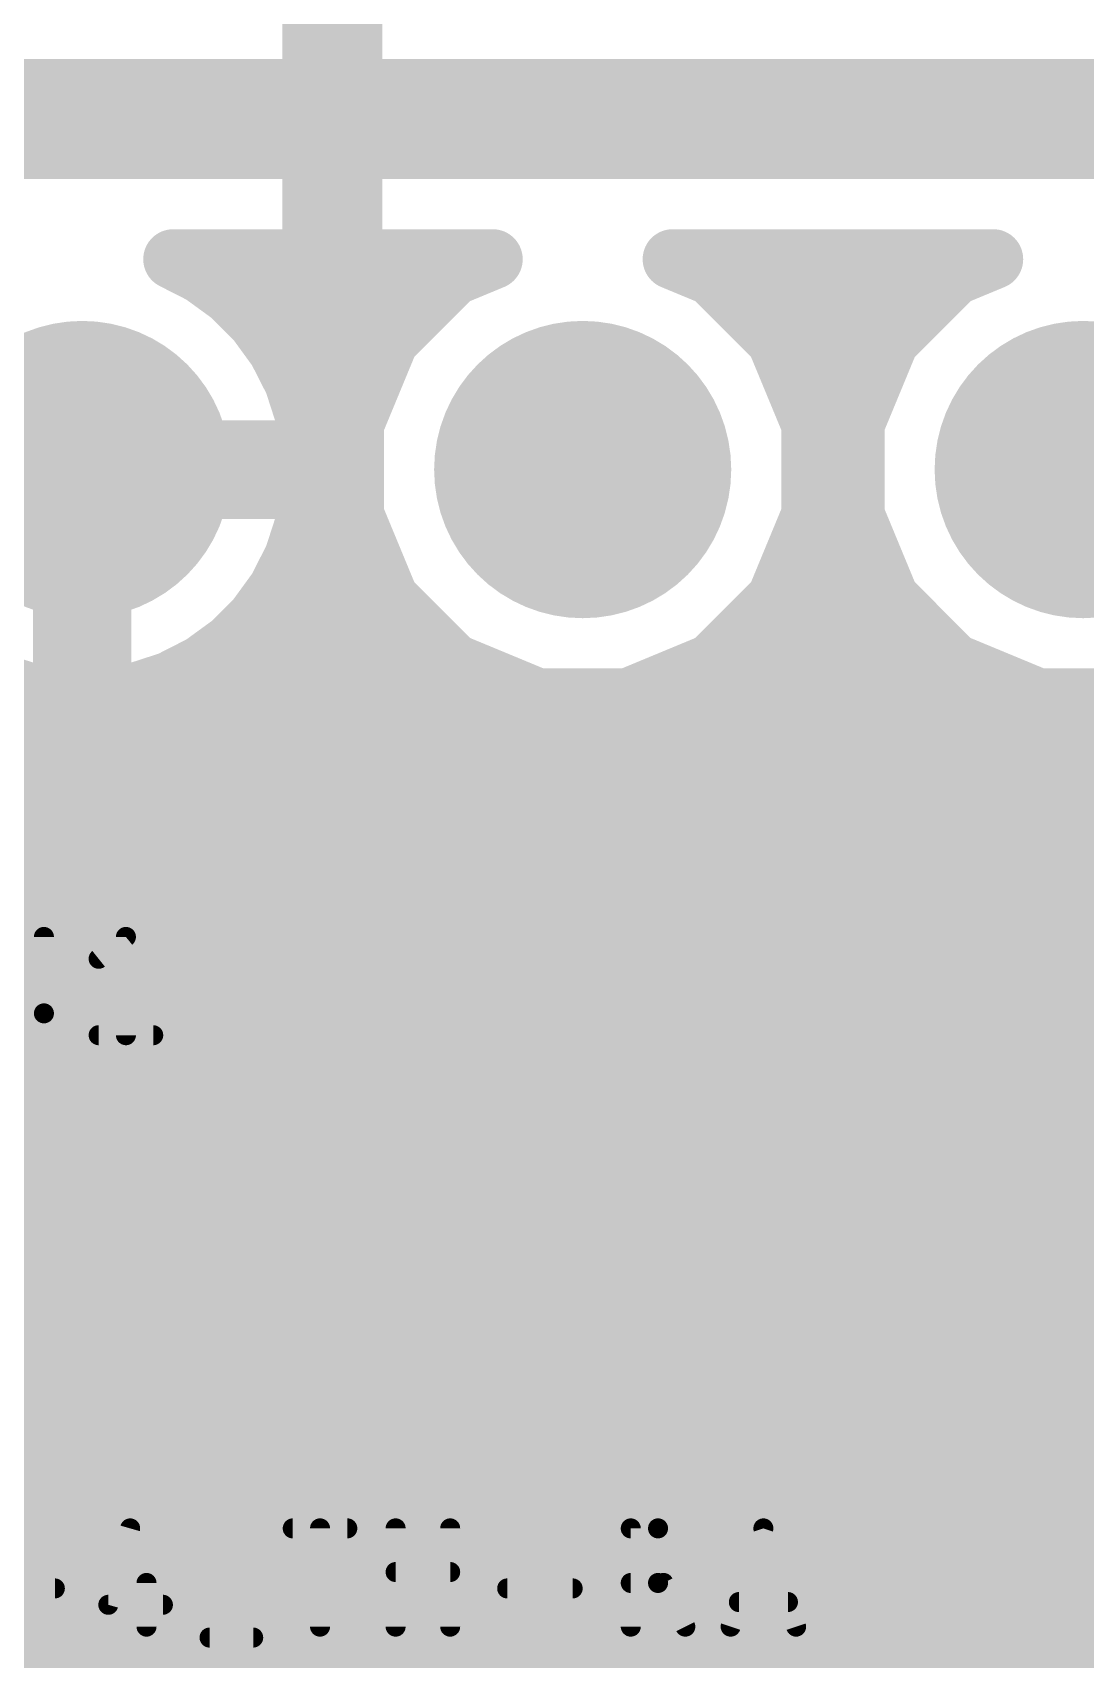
# Model space of a CAD drawing. Extents: x 1.3 to 54.7, y -2.9 to 42.9.
# Drawn here: x 21.34 to 26.68, y 6.66 to 14.92 of the extents above; entities that cross this region are included whole.
import ezdxf

# ---------------------------------------------------------------- set-up
doc = ezdxf.new("R2010")
doc.units = 0
for name, color, linetype in [('1', 12, 'CONTINUOUS'), ('16', 132, 'CONTINUOUS'), ('17', 110, 'CONTINUOUS'), ('21', 253, 'CONTINUOUS'), ('25', 253, 'CONTINUOUS'), ('27', 253, 'CONTINUOUS'), ('39', 12, 'CONTINUOUS'), ('51', 253, 'CONTINUOUS')]:
    doc.layers.add(name, color=color, linetype=linetype)

# ---------------------------------------------------------------- blocks, each defined once
blk = doc.blocks.new('RECT')
blk.add_solid([(-0.5, -0.5), (0.5, -0.5), (-0.5, 0.5), (0.5, 0.5)])
blk = doc.blocks.new('ROUNDP')
at = {"const_width": 0.5}
blk.add_lwpolyline([(0, -0.25, 1), (0, 0.25, 1), (0, -0.25)], format="xyb", dxfattribs=at)

msp = doc.modelspace()

# ---------------------------------------------------------------- linework, layer by layer
at = {"layer": '1', "const_width": 0.508}
for points in [[(22.86, 12.446), (22.86, 21.59)], [(25.093, 11.303), (41.91, 11.303)]]:
    msp.add_lwpolyline(points, dxfattribs=at)
at = {"layer": '1'}
for points, const_width in [([(21.844, 11.43, 0.4142), (22.86, 12.446)], 0.508), ([(22.987, 12.446, 1), (22.733, 12.446)], 0.254), ([(22.733, 12.446, 1), (22.987, 12.446)], 0.254), ([(21.844, 11.43, 0.4142), (20.59, 10.176)], 0.508), ([(21.844, 11.557, 1), (21.844, 11.303)], 0.254), ([(21.844, 11.303, 1), (21.844, 11.557)], 0.254), ([(25.093, 11.303, 0.4142), (22.59, 8.8)], 0.508), ([(25.093, 11.43, 1), (25.093, 11.176)], 0.254), ([(25.093, 11.176, 1), (25.093, 11.43)], 0.254), ([(22.463, 8.8, 1), (22.717, 8.8)], 0.254)]:
    msp.add_lwpolyline(points, format="xyb", dxfattribs=dict(at, const_width=const_width))
at = {"layer": '16'}
for points, const_width in [([(12.7, 14.478), (35.941, 14.478)], 0.6096), ([(22.1982, 13.6925), (22.0523, 13.7668)], 0.3048), ([(22.0523, 13.7668), (23.6732, 13.7668)], 0.3048), ([(22.152, 13.716), (23.5506, 13.716)], 0.3048), ([(23.6732, 13.7668), (23.4727, 13.6837)], 0.3048), ([(24.7873, 13.6837), (24.5868, 13.7668)], 0.3048), ([(24.5868, 13.7668), (26.2132, 13.7668)], 0.3048), ([(24.7094, 13.716), (26.0906, 13.716)], 0.3048), ([(26.2132, 13.7668), (26.0127, 13.6837)], 0.3048), ([(22.3459, 13.5851), (22.1982, 13.6925)], 0.3048), ([(23.4727, 13.6837), (23.1463, 13.3573)], 0.3048), ([(25.1137, 13.3573), (24.7873, 13.6837)], 0.3048), ([(26.0127, 13.6837), (25.6863, 13.3573)], 0.3048), ([(22.4751, 13.4559), (22.3459, 13.5851)], 0.3048), ([(22.5825, 13.3082), (22.4751, 13.4559)], 0.3048), ([(22.5076, 13.4112), (23.2001, 13.4112)], 0.3048), ([(25.0599, 13.4112), (25.7401, 13.4112)], 0.3048), ([(22.6654, 13.1454), (22.5825, 13.3082)], 0.3048), ([(23.1463, 13.3573), (22.9696, 12.9308)], 0.3048), ([(25.2904, 12.9308), (25.1137, 13.3573)], 0.3048), ([(25.6863, 13.3573), (25.5096, 12.9308)], 0.3048), ([(22.7218, 12.9717), (22.6654, 13.1454)], 0.3048), ([(22.6781, 13.1064), (23.0423, 13.1064)], 0.3048), ([(25.2177, 13.1064), (25.5823, 13.1064)], 0.3048), ([(22.7494, 12.7976), (22.7218, 12.9717)], 0.3048), ([(22.9696, 12.9308), (22.9696, 12.4692)], 0.3048), ([(25.2904, 12.4692), (25.2904, 12.9308)], 0.3048), ([(25.5096, 12.9308), (25.5096, 12.4692)], 0.3048), ([(20.4306, 12.7976), (21.4924, 12.7976)], 0.3048), ([(21.4924, 12.7976), (21.4924, 12.6024)], 0.3048), ([(21.6876, 12.6024), (21.6876, 12.7976)], 0.3048), ([(21.6876, 12.7976), (22.7494, 12.7976)], 0.3048), ([(22.7488, 12.8016), (22.9696, 12.8016)], 0.3048), ([(25.2904, 12.8016), (25.5096, 12.8016)], 0.3048), ([(21.4924, 12.6024), (20.4306, 12.6024)], 0.3048), ([(21.4924, 11.5406), (21.4924, 12.6024)], 0.3048), ([(21.4924, 12.6024), (21.6876, 12.6024)], 0.3048), ([(21.6876, 12.6024), (21.6876, 11.5406)], 0.3048), ([(22.7494, 12.6024), (21.6876, 12.6024)], 0.3048), ([(22.7218, 12.4283), (22.7494, 12.6024)], 0.3048), ([(21.4924, 12.4968), (21.6876, 12.4968)], 0.3048), ([(22.7327, 12.4968), (22.9696, 12.4968)], 0.3048), ([(25.2904, 12.4968), (25.5096, 12.4968)], 0.3048), ([(22.6654, 12.2546), (22.7218, 12.4283)], 0.3048), ([(22.9696, 12.4692), (23.1463, 12.0427)], 0.3048), ([(25.1137, 12.0427), (25.2904, 12.4692)], 0.3048), ([(25.5096, 12.4692), (25.6863, 12.0427)], 0.3048), ([(22.5825, 12.0918), (22.6654, 12.2546)], 0.3048), ([(21.4924, 12.192), (21.6876, 12.192)], 0.3048), ([(22.6335, 12.192), (23.0844, 12.192)], 0.3048), ([(25.1756, 12.192), (25.6244, 12.192)], 0.3048), ([(22.4751, 11.9441), (22.5825, 12.0918)], 0.3048), ([(23.1463, 12.0427), (23.4727, 11.7163)], 0.3048), ([(24.7873, 11.7163), (25.1137, 12.0427)], 0.3048), ([(25.6863, 12.0427), (26.0127, 11.7163)], 0.3048), ([(22.3459, 11.8149), (22.4751, 11.9441)], 0.3048), ([(21.4924, 11.8872), (21.6876, 11.8872)], 0.3048), ([(22.1982, 11.7075), (22.3459, 11.8149)], 0.3048), ([(22.4183, 11.8872), (23.3017, 11.8872)], 0.3048), ([(24.9583, 11.8872), (25.8417, 11.8872)], 0.3048), ([(22.0354, 11.6246), (22.1982, 11.7075)], 0.3048), ([(23.4727, 11.7163), (23.8992, 11.5396)], 0.3048), ([(24.3608, 11.5396), (24.7873, 11.7163)], 0.3048), ([(26.0127, 11.7163), (26.4392, 11.5396)], 0.3048), ([(19.3841, 11.5824), (21.2745, 11.5824)], 0.3048), ([(21.1446, 11.6246), (21.3183, 11.5682)], 0.3048), ([(21.3183, 11.5682), (21.4924, 11.5406)], 0.3048), ([(21.4924, 11.5824), (21.6876, 11.5824)], 0.3048), ([(21.6876, 11.5406), (21.8617, 11.5682)], 0.3048), ([(21.8617, 11.5682), (22.0354, 11.6246)], 0.3048), ([(21.9055, 11.5824), (23.7958, 11.5824)], 0.3048), ([(24.4641, 11.5824), (26.3358, 11.5824)], 0.3048), ([(23.8992, 11.5396), (24.3608, 11.5396)], 0.3048), ([(26.4392, 11.5396), (26.9008, 11.5396)], 0.3048), ([(10.8712, 11.2776), (47.3227, 11.2776)], 0.3048), ([(10.8712, 10.9728), (47.9159, 10.9728)], 0.3048), ([(10.8712, 10.668), (48.6948, 10.668)], 0.3048), ([(10.8712, 10.3632), (53.4926, 10.3632)], 0.3048), ([(10.8712, 10.0584), (53.4926, 10.0584)], 0.3048), ([(20.9281, 9.7536), (22.2519, 9.7536)], 0.3048), ([(22.389, 9.8104), (22.0177, 9.6566)], 0.3048), ([(22.791, 9.8104), (22.389, 9.8104)], 0.3048), ([(23.1623, 9.6566), (22.791, 9.8104)], 0.3048), ([(22.9281, 9.7536), (24.2519, 9.7536)], 0.3048), ([(24.2953, 9.7716), (24.1114, 9.6954)], 0.3048), ([(24.4905, 9.8104), (24.2953, 9.7716)], 0.3048), ([(24.5674, 9.8104), (24.4905, 9.8104)], 0.3048), ([(24.5674, 8.8226), (24.5674, 9.8104)], 0.3048), ([(24.5674, 9.7536), (24.6126, 9.7536)], 0.3048), ([(24.6895, 9.8104), (24.6126, 9.8104)], 0.3048), ([(24.6126, 9.8104), (24.6126, 8.8226)], 0.3048), ([(24.8847, 9.7716), (24.6895, 9.8104)], 0.3048), ([(25.0686, 9.6954), (24.8847, 9.7716)], 0.3048), ([(24.9281, 9.7536), (34.2709, 9.7536)], 0.3048), ([(24.1114, 9.6954), (23.9459, 9.5848)], 0.3048), ([(25.2341, 9.5848), (25.0686, 9.6954)], 0.3048), ([(21.4466, 9.3723), (21.1623, 9.6566)], 0.3048), ([(22.0177, 9.6566), (21.7334, 9.3723)], 0.3048), ([(23.4466, 9.3723), (23.1623, 9.6566)], 0.3048), ([(23.9459, 9.5848), (23.8052, 9.4441)], 0.3048), ([(25.3748, 9.4441), (25.2341, 9.5848)], 0.3048), ([(21.3701, 9.4488), (21.8099, 9.4488)], 0.3048), ([(23.3701, 9.4488), (23.8099, 9.4488)], 0.3048), ([(23.8052, 9.4441), (23.6946, 9.2786)], 0.3048), ([(24.5674, 9.4488), (24.6126, 9.4488)], 0.3048), ([(25.3701, 9.4488), (34.0896, 9.4488)], 0.3048), ([(25.4854, 9.2786), (25.3748, 9.4441)], 0.3048), ([(21.59, 9.0261), (21.4466, 9.3723)], 0.3048), ([(21.7334, 9.3723), (21.59, 9.0261)], 0.3048), ([(23.6, 9.002), (23.4466, 9.3723)], 0.3048), ([(23.6946, 9.2786), (23.6184, 9.0947)], 0.3048), ([(25.5616, 9.0947), (25.4854, 9.2786)], 0.3048), ([(21.5412, 9.144), (21.6388, 9.144)], 0.3048), ([(23.5412, 9.144), (23.6388, 9.144)], 0.3048), ([(23.6184, 9.0947), (23.6, 9.002)], 0.3048), ([(24.5674, 9.144), (24.6126, 9.144)], 0.3048), ([(25.5412, 9.144), (34.0896, 9.144)], 0.3048), ([(25.6004, 8.8995), (25.5616, 9.0947)], 0.3048), ([(25.6004, 8.8226), (25.6004, 8.8995)], 0.3048), ([(24.5674, 8.8392), (24.6126, 8.8392)], 0.3048), ([(24.6126, 8.8226), (24.5674, 8.8226)], 0.3048), ([(24.5674, 7.7896), (24.5674, 8.7774)], 0.3048), ([(24.5674, 8.7774), (24.6126, 8.7774)], 0.3048), ([(24.6126, 8.7774), (24.6126, 8.8226)], 0.3048), ([(24.6126, 8.8226), (25.6004, 8.8226)], 0.3048), ([(24.6126, 8.7774), (24.6126, 7.7896)], 0.3048), ([(25.6004, 8.7774), (24.6126, 8.7774)], 0.3048), ([(25.6004, 8.8392), (34.0896, 8.8392)], 0.3048), ([(25.6004, 8.7005), (25.6004, 8.7774)], 0.3048), ([(25.5616, 8.5053), (25.6004, 8.7005)], 0.3048), ([(23.4466, 8.2277), (23.6, 8.598)], 0.3048), ([(23.6, 8.598), (23.6184, 8.5053)], 0.3048), ([(23.5736, 8.5344), (23.6126, 8.5344)], 0.3048), ([(24.5674, 8.5344), (24.6126, 8.5344)], 0.3048), ([(25.5674, 8.5344), (34.0896, 8.5344)], 0.3048), ([(23.6184, 8.5053), (23.6946, 8.3214)], 0.3048), ([(25.4854, 8.3214), (25.5616, 8.5053)], 0.3048), ([(23.6946, 8.3214), (23.8052, 8.1559)], 0.3048), ([(25.3748, 8.1559), (25.4854, 8.3214)], 0.3048), ([(23.1623, 7.9434), (23.4466, 8.2277)], 0.3048), ([(23.4474, 8.2296), (23.7559, 8.2296)], 0.3048), ([(24.5674, 8.2296), (24.6126, 8.2296)], 0.3048), ([(25.4241, 8.2296), (34.0896, 8.2296)], 0.3048), ([(23.8052, 8.1559), (23.9459, 8.0152)], 0.3048), ([(25.2341, 8.0152), (25.3748, 8.1559)], 0.3048), ([(23.0234, 7.8859), (23.1623, 7.9434)], 0.3048), ([(23.9459, 8.0152), (24.1114, 7.9046)], 0.3048), ([(25.0686, 7.9046), (25.2341, 8.0152)], 0.3048), ([(22.9702, 7.7575), (23.0234, 7.8859)], 0.3048), ([(23.1174, 7.9248), (24.0812, 7.9248)], 0.3048), ([(24.1114, 7.9046), (24.2953, 7.8284)], 0.3048), ([(24.5674, 7.9248), (24.6126, 7.9248)], 0.3048), ([(24.8847, 7.8284), (25.0686, 7.9046)], 0.3048), ([(25.0988, 7.9248), (34.1925, 7.9248)], 0.3048), ([(24.2953, 7.8284), (24.4905, 7.7896)], 0.3048), ([(24.4905, 7.7896), (24.5674, 7.7896)], 0.3048), ([(24.6126, 7.7896), (24.6895, 7.7896)], 0.3048), ([(24.6895, 7.7896), (24.8847, 7.8284)], 0.3048), ([(16.51, 7.62), (21.41, 7.62)], 0.508), ([(22.4525, 7.2398), (22.9702, 7.7575)], 0.3048), ([(22.9702, 7.7575), (22.9702, 7.7575)], 0.3048), ([(22.8327, 7.62), (45.3898, 7.62)], 0.3048), ([(22.5279, 7.3152), (45.3898, 7.3152)], 0.3048), ([(21.7761, 6.9596), (22.4525, 7.2398)], 0.3048), ([(22.4525, 7.2398), (22.4525, 7.2398)], 0.3048), ([(16.9592, 6.9596), (21.7761, 6.9596)], 0.3048), ([(21.8987, 7.0104), (45.3898, 7.0104)], 0.3048), ([(14.0462, 6.7056), (45.3898, 6.7056)], 0.3048)]:
    msp.add_lwpolyline(points, dxfattribs=dict(at, const_width=const_width))
for points, const_width in [([(22.0869, 13.8347, 1), (22.0177, 13.6989)], 0.1524), ([(22.0523, 13.843, 1), (22.0523, 13.6906)], 0.1524), ([(22.152, 13.7922, 1), (22.152, 13.6398)], 0.1524), ([(23.5506, 13.6398, 1), (23.5506, 13.7922)], 0.1524), ([(23.7024, 13.6964, 1), (23.6441, 13.8372)], 0.1524), ([(23.6732, 13.6906, 1), (23.6732, 13.843)], 0.1524), ([(24.6159, 13.8372, 1), (24.5576, 13.6964)], 0.1524), ([(24.5868, 13.843, 1), (24.5868, 13.6906)], 0.1524), ([(24.7094, 13.7922, 1), (24.7094, 13.6398)], 0.1524), ([(26.0906, 13.6398, 1), (26.0906, 13.7922)], 0.1524), ([(26.2424, 13.6964, 1), (26.1841, 13.8372)], 0.1524), ([(26.2132, 13.6906, 1), (26.2132, 13.843)], 0.1524), ([(22.243, 13.7541, 1), (22.1534, 13.6308)], 0.1524), ([(22.1636, 13.6246, 1), (22.2328, 13.7604)], 0.1524), ([(23.4435, 13.7541, 1), (23.5018, 13.6133)], 0.1524), ([(23.5266, 13.6299, 1), (23.4188, 13.7376)], 0.1524), ([(24.8412, 13.7376, 1), (24.7334, 13.6299)], 0.1524), ([(24.7582, 13.6133, 1), (24.8165, 13.7541)], 0.1524), ([(25.9835, 13.7541, 1), (26.0418, 13.6133)], 0.1524), ([(26.0666, 13.6299, 1), (25.9588, 13.7376)], 0.1524), ([(22.3998, 13.639, 1), (22.2921, 13.5312)], 0.1524), ([(22.3012, 13.5235, 1), (22.3907, 13.6467)], 0.1524), ([(22.5367, 13.5007, 1), (22.4135, 13.4112)], 0.1524), ([(22.4212, 13.4021, 1), (22.529, 13.5098)], 0.1524), ([(22.5076, 13.4874, 1), (22.5076, 13.335)], 0.1524), ([(23.2001, 13.335, 1), (23.2001, 13.4874)], 0.1524), ([(25.0599, 13.4874, 1), (25.0599, 13.335)], 0.1524), ([(25.7401, 13.335, 1), (25.7401, 13.4874)], 0.1524), ([(22.6504, 13.3428, 1), (22.5146, 13.2736)], 0.1524), ([(23.0924, 13.4112, 1), (23.2001, 13.3034)], 0.1524), ([(23.2167, 13.3282, 1), (23.0759, 13.3865)], 0.1524), ([(25.1841, 13.3865, 1), (25.0433, 13.3282)], 0.1524), ([(25.0599, 13.3034, 1), (25.1676, 13.4112)], 0.1524), ([(25.6324, 13.4112, 1), (25.7401, 13.3034)], 0.1524), ([(25.7567, 13.3282, 1), (25.6159, 13.3865)], 0.1524), ([(22.5208, 13.2634, 1), (22.6441, 13.353)], 0.1524), ([(22.7379, 13.169, 1), (22.5929, 13.1219)], 0.1524), ([(22.5975, 13.1108, 1), (22.7333, 13.18)], 0.1524), ([(22.6781, 13.1826, 1), (22.6781, 13.0302)], 0.1524), ([(23.0423, 13.0302, 1), (23.0423, 13.1826)], 0.1524), ([(25.2177, 13.1826, 1), (25.2177, 13.0302)], 0.1524), ([(25.5823, 13.0302, 1), (25.5823, 13.1826)], 0.1524), ([(22.7971, 12.9836, 1), (22.6466, 12.9598)], 0.1524), ([(22.6494, 12.9482, 1), (22.7943, 12.9953)], 0.1524), ([(23.0458, 12.9308, 1), (22.8934, 12.9308)], 0.1524), ([(25.3666, 12.9308, 1), (25.2142, 12.9308)], 0.1524), ([(25.5858, 12.9308, 1), (25.4334, 12.9308)], 0.1524), ([(22.8992, 12.96, 1), (23.04, 12.9017)], 0.1524), ([(25.22, 12.9017, 1), (25.3608, 12.96)], 0.1524), ([(25.4392, 12.96, 1), (25.58, 12.9017)], 0.1524), ([(21.5686, 12.7976, 1), (21.4162, 12.7976)], 0.1524), ([(21.4924, 12.7214, 1), (21.4924, 12.8738)], 0.1524), ([(21.7638, 12.7976, 1), (21.6114, 12.7976)], 0.1524), ([(21.6876, 12.8738, 1), (21.6876, 12.7214)], 0.1524), ([(22.7488, 12.8778, 1), (22.7488, 12.7254)], 0.1524), ([(22.6741, 12.7857, 1), (22.8247, 12.8095)], 0.1524), ([(22.7494, 12.7214, 1), (22.7494, 12.8738)], 0.1524), ([(22.9696, 12.7254, 1), (22.9696, 12.8778)], 0.1524), ([(25.2904, 12.8778, 1), (25.2904, 12.7254)], 0.1524), ([(25.5096, 12.7254, 1), (25.5096, 12.8778)], 0.1524), ([(21.5686, 12.6024, 1), (21.4162, 12.6024)], 0.1524), ([(21.4924, 12.6786, 1), (21.4924, 12.5262)], 0.1524), ([(21.4924, 12.5262, 1), (21.4924, 12.6786)], 0.1524), ([(21.7638, 12.6024, 1), (21.6114, 12.6024)], 0.1524), ([(21.6876, 12.6786, 1), (21.6876, 12.5262)], 0.1524), ([(21.6876, 12.5262, 1), (21.6876, 12.6786)], 0.1524), ([(22.8247, 12.5905, 1), (22.6741, 12.6143)], 0.1524), ([(22.7494, 12.5262, 1), (22.7494, 12.6786)], 0.1524), ([(21.4162, 12.6024, 1), (21.5686, 12.6024)], 0.1524), ([(21.4924, 12.573, 1), (21.4924, 12.4206)], 0.1524), ([(21.6114, 12.6024, 1), (21.7638, 12.6024)], 0.1524), ([(21.6876, 12.4206, 1), (21.6876, 12.573)], 0.1524), ([(22.7327, 12.573, 1), (22.7327, 12.4206)], 0.1524), ([(22.9696, 12.4206, 1), (22.9696, 12.573)], 0.1524), ([(25.2904, 12.573, 1), (25.2904, 12.4206)], 0.1524), ([(25.5096, 12.4206, 1), (25.5096, 12.573)], 0.1524), ([(22.7943, 12.4047, 1), (22.6494, 12.4518)], 0.1524), ([(23.04, 12.4983, 1), (22.8992, 12.44)], 0.1524), ([(22.8934, 12.4692, 1), (23.0458, 12.4692)], 0.1524), ([(25.2142, 12.4692, 1), (25.3666, 12.4692)], 0.1524), ([(25.3608, 12.44, 1), (25.22, 12.4983)], 0.1524), ([(25.58, 12.4983, 1), (25.4392, 12.44)], 0.1524), ([(25.4334, 12.4692, 1), (25.5858, 12.4692)], 0.1524), ([(22.6466, 12.4402, 1), (22.7971, 12.4163)], 0.1524), ([(22.7333, 12.22, 1), (22.5975, 12.2892)], 0.1524), ([(21.4924, 12.2682, 1), (21.4924, 12.1158)], 0.1524), ([(21.6876, 12.1158, 1), (21.6876, 12.2682)], 0.1524), ([(22.6335, 12.2682, 1), (22.6335, 12.1158)], 0.1524), ([(22.5929, 12.2781, 1), (22.7379, 12.231)], 0.1524), ([(23.0844, 12.1158, 1), (23.0844, 12.2682)], 0.1524), ([(25.1756, 12.2682, 1), (25.1756, 12.1158)], 0.1524), ([(25.6244, 12.1158, 1), (25.6244, 12.2682)], 0.1524), ([(22.6441, 12.047, 1), (22.5208, 12.1366)], 0.1524), ([(22.5146, 12.1264, 1), (22.6504, 12.0572)], 0.1524), ([(23.2001, 12.0966, 1), (23.0924, 11.9888)], 0.1524), ([(23.0759, 12.0135, 1), (23.2167, 12.0718)], 0.1524), ([(25.0433, 12.0718, 1), (25.1841, 12.0135)], 0.1524), ([(25.1676, 11.9888, 1), (25.0599, 12.0966)], 0.1524), ([(25.7401, 12.0966, 1), (25.6324, 11.9888)], 0.1524), ([(25.6159, 12.0135, 1), (25.7567, 12.0718)], 0.1524), ([(22.4135, 11.9888, 1), (22.5367, 11.8993)], 0.1524), ([(22.529, 11.8902, 1), (22.4212, 11.9979)], 0.1524), ([(21.4924, 11.9634, 1), (21.4924, 11.811)], 0.1524), ([(21.6876, 11.811, 1), (21.6876, 11.9634)], 0.1524), ([(22.3907, 11.7533, 1), (22.3012, 11.8765)], 0.1524), ([(22.4183, 11.9634, 1), (22.4183, 11.811)], 0.1524), ([(23.3017, 11.811, 1), (23.3017, 11.9634)], 0.1524), ([(24.9583, 11.9634, 1), (24.9583, 11.811)], 0.1524), ([(25.8417, 11.811, 1), (25.8417, 11.9634)], 0.1524), ([(22.2921, 11.8688, 1), (22.3998, 11.761)], 0.1524), ([(22.1534, 11.7692, 1), (22.243, 11.6459)], 0.1524), ([(22.2328, 11.6396, 1), (22.1636, 11.7754)], 0.1524), ([(23.5018, 11.7867, 1), (23.4435, 11.6459)], 0.1524), ([(23.4188, 11.6624, 1), (23.5266, 11.7701)], 0.1524), ([(24.7334, 11.7701, 1), (24.8412, 11.6624)], 0.1524), ([(24.8165, 11.6459, 1), (24.7582, 11.7867)], 0.1524), ([(26.0418, 11.7867, 1), (25.9835, 11.6459)], 0.1524), ([(25.9588, 11.6624, 1), (26.0666, 11.7701)], 0.1524), ([(21.3302, 11.6434, 1), (21.3063, 11.4929)], 0.1524), ([(21.2745, 11.5062, 1), (21.2745, 11.6586)], 0.1524), ([(21.4924, 11.6586, 1), (21.4924, 11.5062)], 0.1524), ([(21.6876, 11.5062, 1), (21.6876, 11.6586)], 0.1524), ([(21.9055, 11.6586, 1), (21.9055, 11.5062)], 0.1524), ([(21.8736, 11.4929, 1), (21.8498, 11.6434)], 0.1524), ([(22.0008, 11.6925, 1), (22.07, 11.5567)], 0.1524), ([(22.059, 11.5521, 1), (22.0119, 11.6971)], 0.1524), ([(23.7958, 11.5062, 1), (23.7958, 11.6586)], 0.1524), ([(24.4641, 11.6586, 1), (24.4641, 11.5062)], 0.1524), ([(26.3358, 11.5062, 1), (26.3358, 11.6586)], 0.1524), ([(21.2947, 11.4957, 1), (21.3418, 11.6406)], 0.1524), ([(21.4805, 11.4653, 1), (21.5043, 11.6159)], 0.1524), ([(21.6757, 11.6159, 1), (21.6995, 11.4653)], 0.1524), ([(21.8382, 11.6406, 1), (21.8853, 11.4957)], 0.1524), ([(23.8992, 11.6158, 1), (23.8992, 11.4634)], 0.1524), ([(23.87, 11.4692, 1), (23.9283, 11.61)], 0.1524), ([(24.3317, 11.61, 1), (24.39, 11.4692)], 0.1524), ([(24.3608, 11.4634, 1), (24.3608, 11.6158)], 0.1524), ([(26.4392, 11.6158, 1), (26.4392, 11.4634)], 0.1524), ([(26.41, 11.4692, 1), (26.4683, 11.61)], 0.1524), ([(21.4162, 11.5406, 1), (21.5686, 11.5406)], 0.1524), ([(21.6114, 11.5406, 1), (21.7638, 11.5406)], 0.1524), ([(22.2519, 9.6774, 1), (22.2519, 9.8298)], 0.1524), ([(22.389, 9.8866, 1), (22.389, 9.7342)], 0.1524), ([(22.4182, 9.74, 1), (22.3599, 9.8808)], 0.1524), ([(22.8201, 9.8808, 1), (22.7618, 9.74)], 0.1524), ([(22.791, 9.7342, 1), (22.791, 9.8866)], 0.1524), ([(22.9281, 9.8298, 1), (22.9281, 9.6774)], 0.1524), ([(24.2804, 9.8463, 1), (24.3101, 9.6968)], 0.1524), ([(24.2519, 9.6774, 1), (24.2519, 9.8298)], 0.1524), ([(24.3244, 9.7012, 1), (24.2661, 9.842)], 0.1524), ([(24.4905, 9.8866, 1), (24.4905, 9.7342)], 0.1524), ([(24.5053, 9.7357, 1), (24.4756, 9.8851)], 0.1524), ([(24.6436, 9.8104, 1), (24.4912, 9.8104)], 0.1524), ([(24.5674, 9.8298, 1), (24.5674, 9.6774)], 0.1524), ([(24.6126, 9.8866, 1), (24.6126, 9.7342)], 0.1524), ([(24.6888, 9.8104, 1), (24.5364, 9.8104)], 0.1524), ([(24.5674, 9.7342, 1), (24.5674, 9.8866)], 0.1524), ([(24.6126, 9.6774, 1), (24.6126, 9.8298)], 0.1524), ([(24.7044, 9.8851, 1), (24.6747, 9.7357)], 0.1524), ([(24.6895, 9.7342, 1), (24.6895, 9.8866)], 0.1524), ([(24.9139, 9.842, 1), (24.8556, 9.7012)], 0.1524), ([(24.9281, 9.8298, 1), (24.9281, 9.6774)], 0.1524), ([(24.8699, 9.6968, 1), (24.8996, 9.8463)], 0.1524), ([(24.0822, 9.7658, 1), (24.1406, 9.625)], 0.1524), ([(24.1537, 9.632, 1), (24.0691, 9.7588)], 0.1524), ([(25.1109, 9.7588, 1), (25.0263, 9.632)], 0.1524), ([(25.0394, 9.625, 1), (25.0978, 9.7658)], 0.1524), ([(21.9885, 9.727, 1), (22.0468, 9.5862)], 0.1524), ([(22.0715, 9.6027, 1), (21.9638, 9.7105)], 0.1524), ([(23.2162, 9.7105, 1), (23.1085, 9.6027)], 0.1524), ([(23.1332, 9.5862, 1), (23.1915, 9.727)], 0.1524), ([(23.9036, 9.6482, 1), (23.9882, 9.5215)], 0.1524), ([(23.9998, 9.5309, 1), (23.892, 9.6387)], 0.1524), ([(25.288, 9.6387, 1), (25.1802, 9.5309)], 0.1524), ([(25.1918, 9.5215, 1), (25.2764, 9.6482)], 0.1524), ([(21.3701, 9.525, 1), (21.3701, 9.3726)], 0.1524), ([(21.8099, 9.3726, 1), (21.8099, 9.525)], 0.1524), ([(23.3701, 9.525, 1), (23.3701, 9.3726)], 0.1524), ([(23.7513, 9.498, 1), (23.8591, 9.3902)], 0.1524), ([(23.8685, 9.4018, 1), (23.7418, 9.4864)], 0.1524), ([(23.8099, 9.3726, 1), (23.8099, 9.525)], 0.1524), ([(24.5674, 9.525, 1), (24.5674, 9.3726)], 0.1524), ([(24.6126, 9.3726, 1), (24.6126, 9.525)], 0.1524), ([(25.3701, 9.525, 1), (25.3701, 9.3726)], 0.1524), ([(25.4382, 9.4864, 1), (25.3115, 9.4018)], 0.1524), ([(25.3209, 9.3902, 1), (25.4287, 9.498)], 0.1524), ([(21.517, 9.4015, 1), (21.3762, 9.3432)], 0.1524), ([(21.3927, 9.3185, 1), (21.5005, 9.4262)], 0.1524), ([(21.6795, 9.4262, 1), (21.7873, 9.3185)], 0.1524), ([(21.8038, 9.3432, 1), (21.663, 9.4015)], 0.1524), ([(23.517, 9.4015, 1), (23.3762, 9.3432)], 0.1524), ([(23.3927, 9.3185, 1), (23.5005, 9.4262)], 0.1524), ([(23.765, 9.2494, 1), (23.6242, 9.3078)], 0.1524), ([(25.5558, 9.3078, 1), (25.415, 9.2494)], 0.1524), ([(23.6312, 9.3209, 1), (23.758, 9.2363)], 0.1524), ([(25.422, 9.2363, 1), (25.5488, 9.3209)], 0.1524), ([(21.5412, 9.2202, 1), (21.5412, 9.0678)], 0.1524), ([(21.6388, 9.0678, 1), (21.6388, 9.2202)], 0.1524), ([(23.5412, 9.2202, 1), (23.5412, 9.0678)], 0.1524), ([(23.6932, 9.0799, 1), (23.5437, 9.1096)], 0.1524), ([(23.6388, 9.0678, 1), (23.6388, 9.2202)], 0.1524), ([(24.5674, 9.2202, 1), (24.5674, 9.0678)], 0.1524), ([(24.6126, 9.0678, 1), (24.6126, 9.2202)], 0.1524), ([(25.5412, 9.2202, 1), (25.5412, 9.0678)], 0.1524), ([(25.6363, 9.1096, 1), (25.4868, 9.0799)], 0.1524), ([(23.548, 9.1239, 1), (23.6888, 9.0656)], 0.1524), ([(25.4912, 9.0656, 1), (25.632, 9.1239)], 0.1524), ([(21.5196, 9.0552, 1), (21.6604, 8.9969)], 0.1524), ([(21.5196, 8.9969, 1), (21.6604, 9.0552)], 0.1524), ([(23.5252, 9.0168, 1), (23.6747, 8.9871)], 0.1524), ([(23.5296, 8.9728, 1), (23.6704, 9.0311)], 0.1524), ([(21.41, 7.62, 0.4142), (22.59, 8.8)], 0.508), ([(22.717, 8.8, 1), (22.463, 8.8)], 0.254), ([(25.6766, 8.8995, 1), (25.5242, 8.8995)], 0.1524), ([(24.5674, 8.9154, 1), (24.5674, 8.763)], 0.1524), ([(24.5674, 8.8988, 1), (24.5674, 8.7464)], 0.1524), ([(24.6436, 8.7774, 1), (24.4912, 8.7774)], 0.1524), ([(24.5674, 8.8536, 1), (24.5674, 8.7012)], 0.1524), ([(24.6888, 8.8226, 1), (24.5364, 8.8226)], 0.1524), ([(24.6126, 8.8988, 1), (24.6126, 8.7464)], 0.1524), ([(24.6888, 8.7774, 1), (24.5364, 8.7774)], 0.1524), ([(24.6126, 8.8536, 1), (24.6126, 8.7012)], 0.1524), ([(24.6126, 8.763, 1), (24.6126, 8.9154)], 0.1524), ([(24.6126, 8.7464, 1), (24.6126, 8.8988)], 0.1524), ([(24.6126, 8.7012, 1), (24.6126, 8.8536)], 0.1524), ([(25.6004, 8.9154, 1), (25.6004, 8.763)], 0.1524), ([(25.6766, 8.7774, 1), (25.5242, 8.7774)], 0.1524), ([(25.5257, 8.8847, 1), (25.6751, 8.9144)], 0.1524), ([(25.6004, 8.7464, 1), (25.6004, 8.8988)], 0.1524), ([(25.6004, 8.7012, 1), (25.6004, 8.8536)], 0.1524), ([(24.4912, 8.8226, 1), (24.6436, 8.8226)], 0.1524), ([(24.5364, 8.8226, 1), (24.6888, 8.8226)], 0.1524), ([(24.5364, 8.7774, 1), (24.6888, 8.7774)], 0.1524), ([(25.5242, 8.8226, 1), (25.6766, 8.8226)], 0.1524), ([(25.6751, 8.6856, 1), (25.5257, 8.7153)], 0.1524), ([(23.6747, 8.6129, 1), (23.5252, 8.5832)], 0.1524), ([(23.6704, 8.5689, 1), (23.5296, 8.6272)], 0.1524), ([(25.5242, 8.7005, 1), (25.6766, 8.7005)], 0.1524), ([(23.5736, 8.6106, 1), (23.5736, 8.4582)], 0.1524), ([(23.6126, 8.4582, 1), (23.6126, 8.6106)], 0.1524), ([(24.5674, 8.6106, 1), (24.5674, 8.4582)], 0.1524), ([(24.6126, 8.4582, 1), (24.6126, 8.6106)], 0.1524), ([(25.5674, 8.6106, 1), (25.5674, 8.4582)], 0.1524), ([(23.6888, 8.5344, 1), (23.548, 8.4761)], 0.1524), ([(23.5437, 8.4904, 1), (23.6932, 8.5201)], 0.1524), ([(25.4868, 8.5201, 1), (25.6363, 8.4904)], 0.1524), ([(25.632, 8.4761, 1), (25.4912, 8.5344)], 0.1524), ([(23.758, 8.3637, 1), (23.6312, 8.2791)], 0.1524), ([(23.6242, 8.2922, 1), (23.765, 8.3506)], 0.1524), ([(25.415, 8.3506, 1), (25.5558, 8.2922)], 0.1524), ([(25.5488, 8.2791, 1), (25.422, 8.3637)], 0.1524), ([(23.4474, 8.3058, 1), (23.4474, 8.1534)], 0.1524), ([(23.5005, 8.1738, 1), (23.3927, 8.2815)], 0.1524), ([(23.7559, 8.1534, 1), (23.7559, 8.3058)], 0.1524), ([(24.5674, 8.3058, 1), (24.5674, 8.1534)], 0.1524), ([(24.6126, 8.1534, 1), (24.6126, 8.3058)], 0.1524), ([(25.4241, 8.3058, 1), (25.4241, 8.1534)], 0.1524), ([(23.3762, 8.2568, 1), (23.517, 8.1985)], 0.1524), ([(23.8591, 8.2098, 1), (23.7513, 8.102)], 0.1524), ([(23.7418, 8.1136, 1), (23.8685, 8.1982)], 0.1524), ([(25.3115, 8.1982, 1), (25.4382, 8.1136)], 0.1524), ([(25.4287, 8.102, 1), (25.3209, 8.2098)], 0.1524), ([(23.1915, 7.873, 1), (23.1332, 8.0138)], 0.1524), ([(23.9882, 8.0785, 1), (23.9036, 7.9518)], 0.1524), ([(23.892, 7.9613, 1), (23.9998, 8.0691)], 0.1524), ([(25.1802, 8.0691, 1), (25.288, 7.9613)], 0.1524), ([(25.2764, 7.9518, 1), (25.1918, 8.0785)], 0.1524), ([(22.9942, 7.9563, 1), (23.0525, 7.8155)], 0.1524), ([(23.0938, 7.8567, 1), (22.953, 7.915)], 0.1524), ([(23.1174, 8.001, 1), (23.1174, 7.8486)], 0.1524), ([(23.1085, 7.9973, 1), (23.2162, 7.8895)], 0.1524), ([(24.1406, 7.975, 1), (24.0822, 7.8342)], 0.1524), ([(24.0691, 7.8412, 1), (24.1537, 7.968)], 0.1524), ([(24.0812, 7.8486, 1), (24.0812, 8.001)], 0.1524), ([(24.5674, 8.001, 1), (24.5674, 7.8486)], 0.1524), ([(24.6126, 7.8486, 1), (24.6126, 8.001)], 0.1524), ([(25.0263, 7.968, 1), (25.1109, 7.8412)], 0.1524), ([(25.0988, 8.001, 1), (25.0988, 7.8486)], 0.1524), ([(25.0978, 7.8342, 1), (25.0394, 7.975)], 0.1524), ([(24.3101, 7.9032, 1), (24.2804, 7.7537)], 0.1524), ([(24.2661, 7.758, 1), (24.3244, 7.8988)], 0.1524), ([(24.4905, 7.8658, 1), (24.4905, 7.7134)], 0.1524), ([(24.4756, 7.7149, 1), (24.5053, 7.8643)], 0.1524), ([(24.6126, 7.8658, 1), (24.6126, 7.7134)], 0.1524), ([(24.5674, 7.7134, 1), (24.5674, 7.8658)], 0.1524), ([(24.6747, 7.8643, 1), (24.7044, 7.7149)], 0.1524), ([(24.6895, 7.7134, 1), (24.6895, 7.8658)], 0.1524), ([(24.8556, 7.8988, 1), (24.9139, 7.758)], 0.1524), ([(24.8996, 7.7537, 1), (24.8699, 7.9032)], 0.1524), ([(21.41, 7.747, 1), (21.41, 7.493)], 0.254), ([(21.41, 7.493, 1), (21.41, 7.747)], 0.254), ([(23.0464, 7.7575, 1), (22.894, 7.7575)], 0.1524), ([(22.8998, 7.7867, 1), (23.0406, 7.7283)], 0.1524), ([(23.0241, 7.7036, 1), (22.9163, 7.8114)], 0.1524), ([(24.4912, 7.7896, 1), (24.6436, 7.7896)], 0.1524), ([(24.5364, 7.7896, 1), (24.6888, 7.7896)], 0.1524), ([(22.8327, 7.6962, 1), (22.8327, 7.5438)], 0.1524), ([(22.894, 7.7575, 1), (23.0464, 7.7575)], 0.1524), ([(22.5279, 7.3914, 1), (22.5279, 7.239)], 0.1524), ([(22.4525, 7.316, 1), (22.4525, 7.1636)], 0.1524), ([(22.3986, 7.2937, 1), (22.5064, 7.1859)], 0.1524), ([(22.4817, 7.1694, 1), (22.4233, 7.3102)], 0.1524), ([(22.4525, 7.1636, 1), (22.4525, 7.316)], 0.1524), ([(21.7469, 7.03, 1), (21.8052, 6.8892)], 0.1524), ([(21.7761, 6.8834, 1), (21.7761, 7.0358)], 0.1524), ([(21.8987, 7.0866, 1), (21.8987, 6.9342)], 0.1524)]:
    msp.add_lwpolyline(points, format="xyb", dxfattribs=dict(at, const_width=const_width))
at = {"layer": '21', "const_width": 0.127}
for points in [[(18.46, 11.32), (39.96, 11.32)], [(25.59, 8.55), (25.59, 10.15)], [(25.59, 10.15), (26.49, 10.15)], [(26.49, 10.15), (26.49, 2.55)]]:
    msp.add_lwpolyline(points, dxfattribs=at)
at = {"layer": '21', "const_width": 0.0635}
for points in [[(25.59, 10.1818, 1), (25.59, 10.1182)], [(25.6217, 10.15, 1), (25.5583, 10.15)], [(26.5218, 10.15, 1), (26.4583, 10.15)], [(26.49, 10.1182, 1), (26.49, 10.1818)], [(25.5583, 8.55, 1), (25.6217, 8.55)]]:
    msp.add_lwpolyline(points, format="xyb", dxfattribs=at)
at = {"layer": '25', "const_width": 0.1016}
for points in [[(21.3958, 10.3292), (21.3958, 9.9416)], [(21.6735, 10.2184), (21.8119, 10.3292)], [(21.8119, 10.3292), (21.8119, 9.8308)], [(21.6735, 9.8308), (21.9504, 9.8308)]]:
    msp.add_lwpolyline(points, dxfattribs=at)
at = {"layer": '25'}
for points, const_width in [([(21.4212, 10.3292, 1), (21.3704, 10.3292)], 0.0508), ([(21.8373, 10.3292, 1), (21.7865, 10.3292)], 0.0508), ([(21.8278, 10.3094, 1), (21.796, 10.349)], 0.0508), ([(21.6576, 10.2383, 1), (21.6893, 10.1986)], 0.0508), ([(21.285, 9.8308, 0.4142), (21.3958, 9.9416)], 0.1016), ([(21.4212, 9.9416, 1), (21.3704, 9.9416)], 0.0508), ([(21.3704, 9.9416, 1), (21.4212, 9.9416)], 0.0508), ([(21.6735, 9.8562, 1), (21.6735, 9.8054)], 0.0508), ([(21.7865, 9.8308, 1), (21.8373, 9.8308)], 0.0508), ([(21.9504, 9.8054, 1), (21.9504, 9.8562)], 0.0508)]:
    msp.add_lwpolyline(points, format="xyb", dxfattribs=dict(at, const_width=const_width))
at = {"layer": '27', "const_width": 0.1016}
for points in [[(21.8334, 7.3292), (21.7226, 6.9416)], [(22.6586, 7.3292), (22.9355, 7.3292)], [(22.7971, 6.8308), (22.7971, 7.3292)], [(23.1806, 6.8308), (23.1806, 7.3292)], [(23.4575, 7.3292), (23.4575, 6.8308)], [(24.374, 6.8308), (24.374, 7.3292)], [(24.374, 7.3292), (24.5125, 7.3292)], [(24.8809, 6.8308), (25.0471, 7.3292)], [(25.0471, 7.3292), (25.2132, 6.8308)], [(21.9164, 7.0523), (21.9164, 6.8308)], [(23.1806, 7.1077), (23.4575, 7.1077)], [(24.5125, 7.0523), (24.374, 7.0523)], [(24.6509, 6.8308), (24.5402, 7.0523)], [(21.1189, 7.0246), (21.4512, 7.0246)], [(23.7469, 7.0246), (24.0792, 7.0246)], [(21.7226, 6.9416), (21.9995, 6.9416)], [(25.1717, 6.9554), (24.9225, 6.9554)], [(22.2363, 6.7754), (22.4578, 6.7754)]]:
    msp.add_lwpolyline(points, dxfattribs=at)
at = {"layer": '27'}
for points, const_width in [([(21.8578, 7.3222, 1), (21.809, 7.3362)], 0.0508), ([(22.6586, 7.3546, 1), (22.6586, 7.3038)], 0.0508), ([(22.8225, 7.3292, 1), (22.7717, 7.3292)], 0.0508), ([(22.9355, 7.3038, 1), (22.9355, 7.3546)], 0.0508), ([(23.206, 7.3292, 1), (23.1552, 7.3292)], 0.0508), ([(23.4829, 7.3292, 1), (23.4321, 7.3292)], 0.0508), ([(24.3994, 7.3292, 1), (24.3486, 7.3292)], 0.0508), ([(24.374, 7.3546, 1), (24.374, 7.3038)], 0.0508), ([(24.5125, 7.0523, 1), (24.5125, 7.3292)], 0.1016), ([(24.5125, 7.3546, 1), (24.5125, 7.3038)], 0.0508), ([(24.5125, 7.3038, 1), (24.5125, 7.3546)], 0.0508), ([(25.0711, 7.3372, 1), (25.023, 7.3212)], 0.0508), ([(25.0711, 7.3212, 1), (25.023, 7.3372)], 0.0508), ([(21.9418, 7.0523, 1), (21.891, 7.0523)], 0.0508), ([(23.1806, 7.1331, 1), (23.1806, 7.0823)], 0.0508), ([(23.4575, 7.0823, 1), (23.4575, 7.1331)], 0.0508), ([(24.374, 7.0777, 1), (24.374, 7.0269)], 0.0508), ([(24.5125, 7.0777, 1), (24.5125, 7.0269)], 0.0508), ([(24.5125, 7.0269, 1), (24.5125, 7.0777)], 0.0508), ([(24.5629, 7.0637, 1), (24.5174, 7.041)], 0.0508), ([(21.4512, 6.9992, 1), (21.4512, 7.05)], 0.0508), ([(23.7469, 7.05, 1), (23.7469, 6.9992)], 0.0508), ([(24.0792, 6.9992, 1), (24.0792, 7.05)], 0.0508), ([(21.7226, 6.967, 1), (21.7226, 6.9162)], 0.0508), ([(21.6982, 6.9485, 1), (21.747, 6.9346)], 0.0508), ([(21.9995, 6.9162, 1), (21.9995, 6.967)], 0.0508), ([(24.9225, 6.9808, 1), (24.9225, 6.93)], 0.0508), ([(25.1717, 6.93, 1), (25.1717, 6.9808)], 0.0508), ([(21.891, 6.8308, 1), (21.9418, 6.8308)], 0.0508), ([(22.7717, 6.8308, 1), (22.8225, 6.8308)], 0.0508), ([(23.1552, 6.8308, 1), (23.206, 6.8308)], 0.0508), ([(23.4321, 6.8308, 1), (23.4829, 6.8308)], 0.0508), ([(24.3486, 6.8308, 1), (24.3994, 6.8308)], 0.0508), ([(24.6282, 6.8194, 1), (24.6736, 6.8422)], 0.0508), ([(24.8568, 6.8388, 1), (24.905, 6.8228)], 0.0508), ([(25.1891, 6.8228, 1), (25.2373, 6.8388)], 0.0508), ([(22.2363, 6.8008, 1), (22.2363, 6.75)], 0.0508), ([(22.4578, 6.75, 1), (22.4578, 6.8008)], 0.0508)]:
    msp.add_lwpolyline(points, format="xyb", dxfattribs=dict(at, const_width=const_width))
at = {"layer": '39', "const_width": 0.05}
msp.add_lwpolyline([(16.01, 11.07), (41.21, 11.07)], dxfattribs=at)
at = {"layer": '51', "const_width": 0.127}
for points in [[(18.46, 11.32), (39.96, 11.32)], [(25.59, 8.55), (17.59, 8.55)]]:
    msp.add_lwpolyline(points, dxfattribs=at)
at = {"layer": '51', "const_width": 0.0635}
msp.add_lwpolyline([(25.59, 8.5183, 1), (25.59, 8.5818)], format="xyb", dxfattribs=at)

# ---------------------------------------------------------------- block references
at = {"layer": '17'}
for p, xscale, yscale, rotation in [((21.59, 12.7), 1.508, 1.508, 90), ((21.59, 12.7), 1.508, 1.508, 90), ((24.13, 12.7), 1.508, 1.508, 90), ((24.13, 12.7), 1.508, 1.508, 90), ((26.67, 12.7), 1.508, 1.508, 90), ((26.67, 12.7), 1.508, 1.508, 90), ((22.59, 8.8), 1.208, 1.208, 180), ((22.59, 8.8), 1.208, 1.208, 180), ((24.59, 8.8), 1.208, 1.208, 180), ((24.59, 8.8), 1.208, 1.208, 180)]:
    msp.add_blockref('ROUNDP', p, dxfattribs=dict(at, xscale=xscale, yscale=yscale, rotation=rotation))
at = {"layer": '39', "xscale": 10, "yscale": 13.25, "rotation": 180}
msp.add_blockref('RECT', (21.59, 3.705), dxfattribs=at)

doc.saveas('drawing.dxf')
